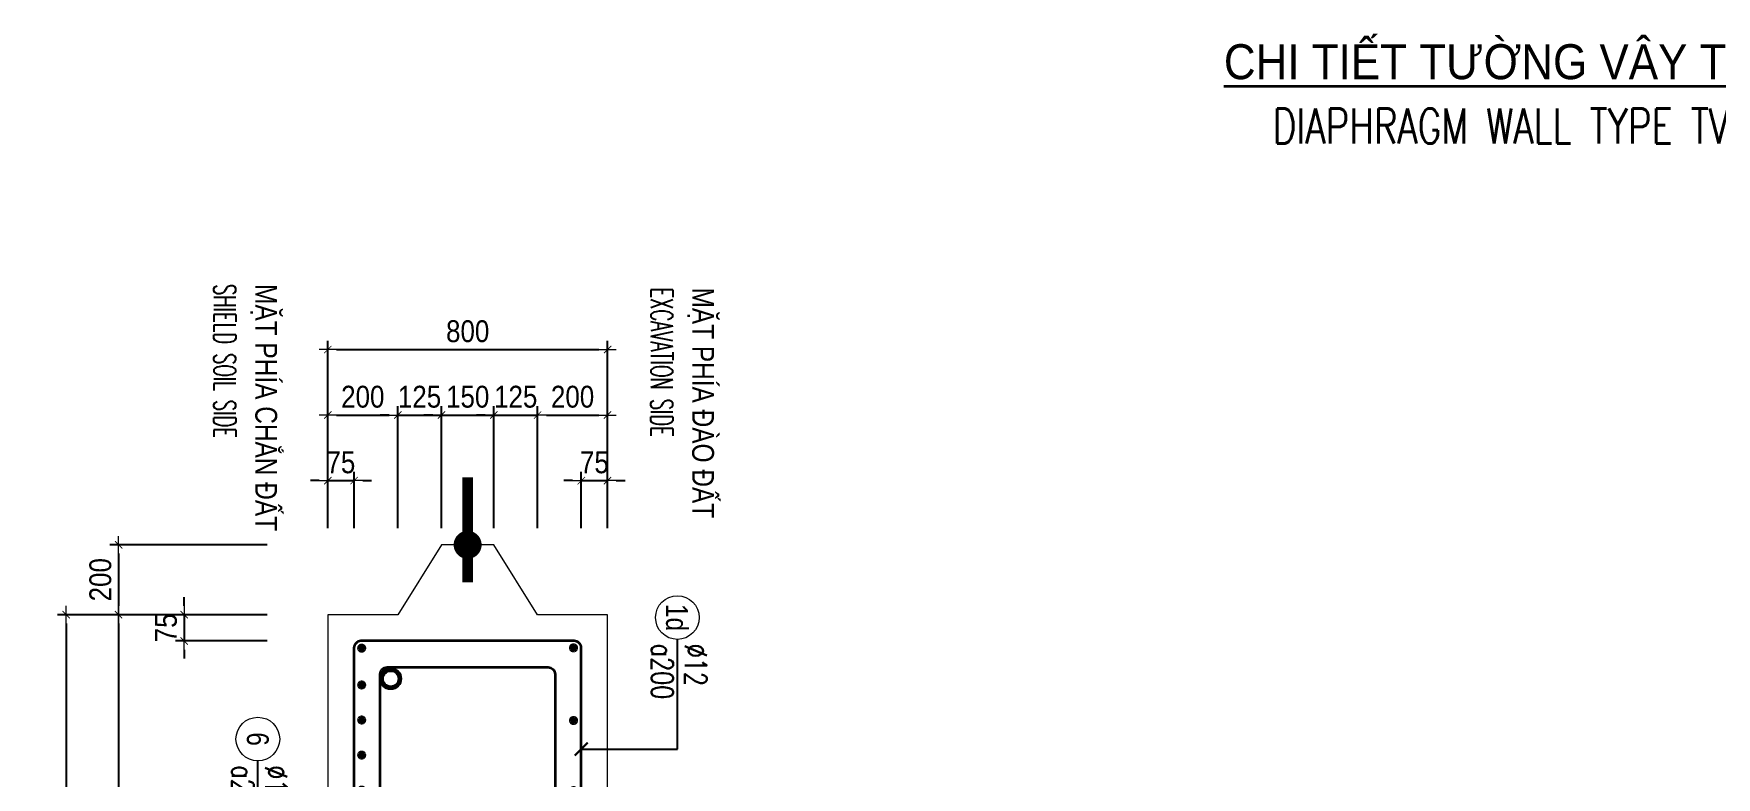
# Model space of a CAD drawing. Header units: millimetres. Extents: x -642477 to 1168880, y -27982 to 330379.
# Drawn here: x 885706 to 900143, y 97172 to 103552 of the extents above; entities that cross this region are included whole.
import ezdxf
from ezdxf.enums import TextEntityAlignment as Align

# ---------------------------------------------------------------- set-up
doc = ezdxf.new("R2010")
doc.units = ezdxf.units.MM
doc.layers.get('0').update_dxf_attribs({"lineweight": 20})
doc.layers.get('Defpoints').update_dxf_attribs({"color": 151, "lineweight": 9})
for name, color, linetype, lineweight in [('NDC_S_DIAPHGRAM WALL', 3, 'Continuous', 20), ('NDC_S_DIM', 1, 'Continuous', 15), ('NDC_S_ENG TITLE', 3, 'Continuous', 20), ('NDC_S_HATCH MATERIAL', 8, 'Continuous', 13), ('NDC_S_LEADER', 1, 'Continuous', 15), ('NDC_S_LEVEL TEXT', 7, 'Continuous', 20), ('NDC_S_REBAR', 4, 'Continuous', 35), ('NDC_S_VN TEXT', 7, 'Continuous', 20), ('NDC_S_VN TITLE', 6, 'Continuous', 35)]:
    doc.layers.add(name, color=color, linetype=linetype, lineweight=lineweight)
doc.layers.add('NDC_S_REBAR DES.', color=2, linetype='Continuous')
doc.styles.add('ARIAL', font='arial.ttf', dxfattribs={"width": 0.8})
doc.styles.add('NDC_ARIAL', font='arial.ttf', dxfattribs={"width": 0.85})
doc.styles.add('NDC_DIM', font='', dxfattribs={"width": 0.75})
doc.styles.add('NDC_EN TXT', font='romans.shx', dxfattribs={"width": 0.8})
doc.styles.get('NDC_DIM').set_extended_font_data('Dotum')
doc.dimstyles.new('A1-NDC-1-25 (x3)', dxfattribs={"dimscale": 75, "dimtxt": 2.5, "dimasz": 1, "dimexe": 1, "dimexo": 0, "dimgap": 0.8, "dimtad": 1, "dimdec": 0, "dimlfac": 0.333333, "dimdsep": 46, "dimtxsty": 'NDC_ARIAL', "dimblk": 'DIMMARK', "dimcen": 49999.938995, "dimdle": 1.5, "dimclrd": 1, "dimclre": 1, "dimclrt": 3, "dimadec": 0, "dimazin": 0, "dimtfac": 1, "dimtdec": 0, "dimtix": 1, "dimtmove": 2, "dimatfit": 3, "dimfxl": 1, "dimarcsym": 0})
doc.dimstyles.new('NDC_dim_25', dxfattribs={"dimscale": 25, "dimtxt": 2.2, "dimasz": 1.5, "dimexe": 1.5, "dimexo": 2.5, "dimgap": 1, "dimtad": 1, "dimdec": 0, "dimzin": 0, "dimdsep": 46, "dimtxsty": 'NDC_DIM', "dimblk": 'DIMMARK', "dimcen": 0.09, "dimdle": 1.2, "dimclrd": 1, "dimclre": 1, "dimclrt": 3, "dimadec": 0, "dimazin": 0, "dimtfac": 1, "dimtdec": 0, "dimtix": 1, "dimtofl": 0, "dimtmove": 0, "dimatfit": 3, "dimfxl": 6, "dimfxlon": 1, "dimtolj": 1, "dimtzin": 0, "dimarcsym": 0})

# ---------------------------------------------------------------- blocks, each defined once
blk = doc.blocks.new('DIMMARK')
at = {"layer": 'NDC_S_DIM', "color": 1}
blk.add_line((-1.5, 0), (1, 0), dxfattribs=at)
at = {"layer": 'NDC_S_DIM', "color": 2, "const_width": 0.1}
blk.add_lwpolyline([(-0.42, -0.42), (0.42, 0.42)], dxfattribs=at)
blk = doc.blocks.new('Ong sieu am')
at = {"layer": 'NDC_S_HATCH MATERIAL'}
h = blk.add_hatch(dxfattribs=at)
h.set_pattern_fill('ANSI31', color=256, scale=20)
h.set_pattern_definition([(45, (0, 0), (-1.76776695, 1.76776695), [])])
h.paths.add_polyline_path([(-7119.3, 51158.9, 1), (-7179.3, 51158.9, 1)])
h.paths.add_polyline_path([(-7171.3, 51158.9, -1), (-7127.3, 51158.9, -1)], flags=16)
at = {"layer": 'NDC_S_REBAR DES.'}
for radius in [30, 22]:
    blk.add_circle((-7149.3, 51158.9), radius, dxfattribs=at)
blk = doc.blocks.new('*U367')
blk.add_circle((-2.5, 0), 2.5)
at = {"layer": 'NDC_S_VN TEXT', "color": 3, "style": 'NDC_EN TXT', "width": 0.75}
for tag, p in [('DK1', (0.5, 0.85)), ('KC1', (0.5, -2.97))]:
    blk.add_attdef(tag, p, '', height=2.5, dxfattribs=at)
at = {"layer": 'NDC_S_VN TEXT', "color": 7, "style": 'ARIAL', "width": 0.8}
blk.add_attdef('SH2', text='', height=2.5, dxfattribs=at).set_placement((-2.5, 0), align=Align.MIDDLE)
blk = doc.blocks.new('kata_block_THEP')
at = {"layer": 'NDC_S_REBAR', "color": 0}
for p, q in [((-0.5, 0), (0.5, 0)), ((-0.35, 0.35), (0.35, -0.35)), ((0.35, 0.35), (-0.35, -0.35)), ((0, 0.5), (0, -0.5))]:
    blk.add_line(p, q, dxfattribs=at)
at = {"layer": 'NDC_S_REBAR', "color": 0, "const_width": 0.0833}
blk.add_lwpolyline([(-0.5, 0, 1), (0.5, 0, 1), (-0.5, 0, 1)], format="xyb", dxfattribs=at)
blk = doc.blocks.new('*U2686')
at = {"layer": 'NDC_S_REBAR', "ltscale": 80, "xscale": 72, "yscale": 72, "zscale": 72}
blk.add_blockref('kata_block_THEP', (0, 0), dxfattribs=at)
blk = doc.blocks.new('*U2687')
at = {"layer": 'NDC_S_LEVEL TEXT', "color": 0, "linetype": 'ByBlock', "lineweight": -2, "transparency": 16777216}
for p in [(0, 0), (600.9, 0), (1201.8, 0), (1802.7, 0), (2403.6, 0), (3004.5, 0), (3605.4, 0), (4206.3, 0), (4807.2, 0), (5408.1, 0), (6009, 0), (6609.9, 0), (7210.8, 0), (7811.7, 0), (8412.6, 0), (9013.5, 0), (9614.4, 0)]:
    blk.add_blockref('*U2686', p, dxfattribs=at)
blk = doc.blocks.new('*U2690')
at = {"layer": 'NDC_S_REBAR', "ltscale": 80, "xscale": 72, "yscale": 72, "zscale": 72}
blk.add_blockref('kata_block_THEP', (0, 0), dxfattribs=at)
blk = doc.blocks.new('*U2691')
at = {"layer": 'NDC_S_LEVEL TEXT', "color": 0, "linetype": 'ByBlock', "lineweight": -2, "transparency": 16777216}
for p in [(0, 0), (300.6, 0), (601.2, 0), (901.8, 0), (1202.4, 0), (1503, 0), (1803.6, 0), (2104.2, 0), (2404.8, 0), (2705.4, 0), (3006, 0), (3306.6, 0), (3607.2, 0), (3907.8, 0), (4208.4, 0), (4509, 0), (4809.6, 0), (5110.2, 0), (5410.8, 0), (5711.4, 0), (6012, 0), (6312.6, 0), (6613.2, 0), (6913.8, 0), (7214.4, 0), (7515, 0), (7815.6, 0), (8116.2, 0), (8416.8, 0), (8717.4, 0), (9018, 0), (9318.6, 0), (9619.2, 0), (9919.8, 0)]:
    blk.add_blockref('*U2690', p, dxfattribs=at)
blk = doc.blocks.new('*D2740')
at = {"layer": 'Defpoints', "color": 0, "ltscale": 100, "transparency": 16777216}
for p in [(887710, 98567), (886997, 98342), (887710, 98342)]:
    blk.add_point(p, dxfattribs=at)
at = {"layer": 'NDC_S_DIM', "color": 1, "lineweight": -2, "ltscale": 100, "transparency": 16777216}
for p, q in [((886997, 98642), (886997, 98717)), ((887710, 98567), (886922, 98567)), ((886997, 98567), (886997, 98342)), ((887710, 98342), (886922, 98342)), ((886997, 98267), (886997, 98192))]:
    blk.add_line(p, q, dxfattribs=at)
at = {"layer": 'NDC_S_DIM', "color": 1, "lineweight": -2, "ltscale": 100, "transparency": 16777216, "xscale": 75, "yscale": 75, "zscale": 75}
for p, rotation in [((886997, 98567), 270), ((886997, 98342), 90)]:
    blk.add_blockref('DIMMARK', p, dxfattribs=dict(at, rotation=rotation))
at = {"layer": 'NDC_S_DIM', "color": 3, "ltscale": 100, "transparency": 16777216, "insert": (886842, 98454), "char_height": 187.5, "attachment_point": 5, "rotation": 90, "style": 'NDC_ARIAL'}
blk.add_mtext('75', dxfattribs=at)
blk = doc.blocks.new('*D2742')
at = {"layer": 'Defpoints', "color": 0, "ltscale": 100, "transparency": 16777216}
for p in [(887710, 99167), (886435, 98567), (887710, 98567)]:
    blk.add_point(p, dxfattribs=at)
at = {"layer": 'NDC_S_DIM', "color": 1, "lineweight": -2, "ltscale": 100, "transparency": 16777216}
for p, q in [((887710, 99167), (886360, 99167)), ((886435, 99092), (886435, 98642)), ((887710, 98567), (886360, 98567))]:
    blk.add_line(p, q, dxfattribs=at)
at = {"layer": 'NDC_S_DIM', "color": 1, "lineweight": -2, "ltscale": 100, "transparency": 16777216, "xscale": 75, "yscale": 75, "zscale": 75}
for p, rotation in [((886435, 99167), 90), ((886435, 98567), 270)]:
    blk.add_blockref('DIMMARK', p, dxfattribs=dict(at, rotation=rotation))
at = {"layer": 'NDC_S_DIM', "color": 3, "ltscale": 100, "transparency": 16777216, "insert": (886279, 98867), "char_height": 187.5, "attachment_point": 5, "rotation": 90, "style": 'NDC_ARIAL'}
blk.add_mtext('200', dxfattribs=at)
blk = doc.blocks.new('*D2743')
at = {"layer": 'Defpoints', "color": 0, "ltscale": 100, "transparency": 16777216}
for p in [(887710, 98567), (886435, 87767), (887710, 87767)]:
    blk.add_point(p, dxfattribs=at)
at = {"layer": 'NDC_S_DIM', "color": 1, "lineweight": -2, "ltscale": 100, "transparency": 16777216}
for p, q in [((887710, 98567), (886360, 98567)), ((886435, 98492), (886435, 87842)), ((887710, 87767), (886360, 87767))]:
    blk.add_line(p, q, dxfattribs=at)
at = {"layer": 'NDC_S_DIM', "color": 1, "lineweight": -2, "ltscale": 100, "transparency": 16777216, "xscale": 75, "yscale": 75, "zscale": 75}
for p, rotation in [((886435, 98567), 90), ((886435, 87767), 270)]:
    blk.add_blockref('DIMMARK', p, dxfattribs=dict(at, rotation=rotation))
at = {"layer": 'NDC_S_DIM', "color": 3, "ltscale": 100, "transparency": 16777216, "insert": (886279, 93167), "char_height": 187.5, "attachment_point": 5, "rotation": 90, "style": 'NDC_ARIAL'}
blk.add_mtext('3600', dxfattribs=at)
blk = doc.blocks.new('*D2744')
at = {"layer": 'Defpoints', "color": 0, "ltscale": 100, "transparency": 16777216}
for p in [(887710, 98567), (885985, 87767), (887710, 87767)]:
    blk.add_point(p, dxfattribs=at)
at = {"layer": 'NDC_S_DIM', "color": 1, "lineweight": -2, "ltscale": 100, "transparency": 16777216}
for p, q in [((887710, 98567), (885910, 98567)), ((885985, 98492), (885985, 87842)), ((887710, 87767), (885910, 87767))]:
    blk.add_line(p, q, dxfattribs=at)
at = {"layer": 'NDC_S_DIM', "color": 1, "lineweight": -2, "ltscale": 100, "transparency": 16777216, "xscale": 75, "yscale": 75, "zscale": 75}
for p, rotation in [((885985, 98567), 90), ((885985, 87767), 270)]:
    blk.add_blockref('DIMMARK', p, dxfattribs=dict(at, rotation=rotation))
at = {"layer": 'NDC_S_DIM', "color": 3, "ltscale": 100, "transparency": 16777216, "insert": (885829, 93167), "char_height": 187.5, "attachment_point": 5, "rotation": 90, "style": 'NDC_ARIAL'}
blk.add_mtext('3600', dxfattribs=at)
blk = doc.blocks.new('*D2745')
at = {"layer": 'Defpoints', "color": 0, "ltscale": 100, "transparency": 16777216}
for p in [(888830, 100280), (888230, 99308), (888830, 99308)]:
    blk.add_point(p, dxfattribs=at)
at = {"layer": 'NDC_S_DIM', "color": 1, "lineweight": -2, "ltscale": 100, "transparency": 16777216}
for p, q in [((888230, 99308), (888230, 100355)), ((888830, 99308), (888830, 100355)), ((888305, 100280), (888755, 100280))]:
    blk.add_line(p, q, dxfattribs=at)
at = {"layer": 'NDC_S_DIM', "color": 1, "lineweight": -2, "ltscale": 100, "transparency": 16777216, "xscale": 75, "yscale": 75, "zscale": 75, "rotation": 180}
blk.add_blockref('DIMMARK', (888230, 100280), dxfattribs=at)
at = {"layer": 'NDC_S_DIM', "color": 1, "lineweight": -2, "ltscale": 100, "transparency": 16777216, "xscale": 75, "yscale": 75, "zscale": 75}
blk.add_blockref('DIMMARK', (888830, 100280), dxfattribs=at)
at = {"layer": 'NDC_S_DIM', "color": 3, "ltscale": 100, "transparency": 16777216, "insert": (888530, 100436), "char_height": 187.5, "attachment_point": 5, "style": 'NDC_ARIAL'}
blk.add_mtext('200', dxfattribs=at)
blk = doc.blocks.new('*D2746')
at = {"layer": 'Defpoints', "color": 0, "ltscale": 100, "transparency": 16777216}
for p in [(889205, 100280), (888830, 99308), (889205, 99308)]:
    blk.add_point(p, dxfattribs=at)
at = {"layer": 'NDC_S_DIM', "color": 1, "lineweight": -2, "ltscale": 100, "transparency": 16777216}
for p, q in [((888830, 99308), (888830, 100355)), ((889205, 99308), (889205, 100355)), ((888755, 100280), (888680, 100280)), ((888830, 100280), (889205, 100280)), ((889280, 100280), (889355, 100280))]:
    blk.add_line(p, q, dxfattribs=at)
at = {"layer": 'NDC_S_DIM', "color": 1, "lineweight": -2, "ltscale": 100, "transparency": 16777216, "xscale": 75, "yscale": 75, "zscale": 75}
blk.add_blockref('DIMMARK', (888830, 100280), dxfattribs=at)
at = {"layer": 'NDC_S_DIM', "color": 1, "lineweight": -2, "ltscale": 100, "transparency": 16777216, "xscale": 75, "yscale": 75, "zscale": 75, "rotation": 180}
blk.add_blockref('DIMMARK', (889205, 100280), dxfattribs=at)
at = {"layer": 'NDC_S_DIM', "color": 3, "ltscale": 100, "transparency": 16777216, "insert": (889017, 100436), "char_height": 187.5, "attachment_point": 5, "style": 'NDC_ARIAL'}
blk.add_mtext('125', dxfattribs=at)
blk = doc.blocks.new('*D2747')
at = {"layer": 'Defpoints', "color": 0, "ltscale": 100, "transparency": 16777216}
for p in [(889655, 100280), (889205, 99308), (889655, 99308)]:
    blk.add_point(p, dxfattribs=at)
at = {"layer": 'NDC_S_DIM', "color": 1, "lineweight": -2, "ltscale": 100, "transparency": 16777216}
for p, q in [((889205, 99308), (889205, 100355)), ((889655, 99308), (889655, 100355)), ((889130, 100280), (889055, 100280)), ((889205, 100280), (889655, 100280)), ((889730, 100280), (889805, 100280))]:
    blk.add_line(p, q, dxfattribs=at)
at = {"layer": 'NDC_S_DIM', "color": 1, "lineweight": -2, "ltscale": 100, "transparency": 16777216, "xscale": 75, "yscale": 75, "zscale": 75}
blk.add_blockref('DIMMARK', (889205, 100280), dxfattribs=at)
at = {"layer": 'NDC_S_DIM', "color": 1, "lineweight": -2, "ltscale": 100, "transparency": 16777216, "xscale": 75, "yscale": 75, "zscale": 75, "rotation": 180}
blk.add_blockref('DIMMARK', (889655, 100280), dxfattribs=at)
at = {"layer": 'NDC_S_DIM', "color": 3, "ltscale": 100, "transparency": 16777216, "insert": (889430, 100436), "char_height": 187.5, "attachment_point": 5, "style": 'NDC_ARIAL'}
blk.add_mtext('150', dxfattribs=at)
blk = doc.blocks.new('*D2748')
at = {"layer": 'Defpoints', "color": 0, "ltscale": 100, "transparency": 16777216}
for p in [(890030, 100280), (889655, 99308), (890030, 99308)]:
    blk.add_point(p, dxfattribs=at)
at = {"layer": 'NDC_S_DIM', "color": 1, "lineweight": -2, "ltscale": 100, "transparency": 16777216}
for p, q in [((889655, 99308), (889655, 100355)), ((890030, 99308), (890030, 100355)), ((889580, 100280), (889505, 100280)), ((889655, 100280), (890030, 100280)), ((890105, 100280), (890180, 100280))]:
    blk.add_line(p, q, dxfattribs=at)
at = {"layer": 'NDC_S_DIM', "color": 1, "lineweight": -2, "ltscale": 100, "transparency": 16777216, "xscale": 75, "yscale": 75, "zscale": 75}
blk.add_blockref('DIMMARK', (889655, 100280), dxfattribs=at)
at = {"layer": 'NDC_S_DIM', "color": 1, "lineweight": -2, "ltscale": 100, "transparency": 16777216, "xscale": 75, "yscale": 75, "zscale": 75, "rotation": 180}
blk.add_blockref('DIMMARK', (890030, 100280), dxfattribs=at)
at = {"layer": 'NDC_S_DIM', "color": 3, "ltscale": 100, "transparency": 16777216, "insert": (889842, 100436), "char_height": 187.5, "attachment_point": 5, "style": 'NDC_ARIAL'}
blk.add_mtext('125', dxfattribs=at)
blk = doc.blocks.new('*D2749')
at = {"layer": 'Defpoints', "color": 0, "ltscale": 100, "transparency": 16777216}
for p in [(890630, 100280), (890030, 99308), (890630, 99308)]:
    blk.add_point(p, dxfattribs=at)
at = {"layer": 'NDC_S_DIM', "color": 1, "lineweight": -2, "ltscale": 100, "transparency": 16777216}
for p, q in [((890030, 99308), (890030, 100355)), ((890630, 99308), (890630, 100355)), ((890105, 100280), (890555, 100280))]:
    blk.add_line(p, q, dxfattribs=at)
at = {"layer": 'NDC_S_DIM', "color": 1, "lineweight": -2, "ltscale": 100, "transparency": 16777216, "xscale": 75, "yscale": 75, "zscale": 75, "rotation": 180}
blk.add_blockref('DIMMARK', (890030, 100280), dxfattribs=at)
at = {"layer": 'NDC_S_DIM', "color": 1, "lineweight": -2, "ltscale": 100, "transparency": 16777216, "xscale": 75, "yscale": 75, "zscale": 75}
blk.add_blockref('DIMMARK', (890630, 100280), dxfattribs=at)
at = {"layer": 'NDC_S_DIM', "color": 3, "ltscale": 100, "transparency": 16777216, "insert": (890330, 100436), "char_height": 187.5, "attachment_point": 5, "style": 'NDC_ARIAL'}
blk.add_mtext('200', dxfattribs=at)
blk = doc.blocks.new('*D2750')
at = {"layer": 'Defpoints', "color": 0, "ltscale": 100, "transparency": 16777216}
for p in [(890630, 100842), (888230, 99308), (890630, 99308)]:
    blk.add_point(p, dxfattribs=at)
at = {"layer": 'NDC_S_DIM', "color": 1, "lineweight": -2, "ltscale": 100, "transparency": 16777216}
for p, q in [((888230, 99308), (888230, 100917)), ((888305, 100842), (890555, 100842)), ((890630, 99308), (890630, 100917))]:
    blk.add_line(p, q, dxfattribs=at)
at = {"layer": 'NDC_S_DIM', "color": 1, "lineweight": -2, "ltscale": 100, "transparency": 16777216, "xscale": 75, "yscale": 75, "zscale": 75, "rotation": 180}
blk.add_blockref('DIMMARK', (888230, 100842), dxfattribs=at)
at = {"layer": 'NDC_S_DIM', "color": 1, "lineweight": -2, "ltscale": 100, "transparency": 16777216, "xscale": 75, "yscale": 75, "zscale": 75}
blk.add_blockref('DIMMARK', (890630, 100842), dxfattribs=at)
at = {"layer": 'NDC_S_DIM', "color": 3, "ltscale": 100, "transparency": 16777216, "insert": (889430, 100998), "char_height": 187.5, "attachment_point": 5, "style": 'NDC_ARIAL'}
blk.add_mtext('800', dxfattribs=at)
blk = doc.blocks.new('*D2751')
at = {"layer": 'Defpoints', "color": 0, "ltscale": 100, "transparency": 16777216}
for p in [(888455, 99717), (888230, 99308), (888455, 99308)]:
    blk.add_point(p, dxfattribs=at)
at = {"layer": 'NDC_S_DIM', "color": 1, "lineweight": -2, "ltscale": 100, "transparency": 16777216}
for p, q in [((888230, 99308), (888230, 99792)), ((888455, 99308), (888455, 99792)), ((888155, 99717), (888080, 99717)), ((888230, 99717), (888455, 99717)), ((888530, 99717), (888605, 99717))]:
    blk.add_line(p, q, dxfattribs=at)
at = {"layer": 'NDC_S_DIM', "color": 1, "lineweight": -2, "ltscale": 100, "transparency": 16777216, "xscale": 75, "yscale": 75, "zscale": 75}
blk.add_blockref('DIMMARK', (888230, 99717), dxfattribs=at)
at = {"layer": 'NDC_S_DIM', "color": 1, "lineweight": -2, "ltscale": 100, "transparency": 16777216, "xscale": 75, "yscale": 75, "zscale": 75, "rotation": 180}
blk.add_blockref('DIMMARK', (888455, 99717), dxfattribs=at)
at = {"layer": 'NDC_S_DIM', "color": 3, "ltscale": 100, "transparency": 16777216, "insert": (888342, 99873), "char_height": 187.5, "attachment_point": 5, "style": 'NDC_ARIAL'}
blk.add_mtext('75', dxfattribs=at)
blk = doc.blocks.new('*D2752')
at = {"layer": 'Defpoints', "color": 0, "ltscale": 100, "transparency": 16777216}
for p in [(890630, 99717), (890405, 99308), (890630, 99308)]:
    blk.add_point(p, dxfattribs=at)
at = {"layer": 'NDC_S_DIM', "color": 1, "lineweight": -2, "ltscale": 100, "transparency": 16777216}
for p, q in [((890405, 99308), (890405, 99792)), ((890630, 99308), (890630, 99792)), ((890330, 99717), (890255, 99717)), ((890405, 99717), (890630, 99717)), ((890705, 99717), (890780, 99717))]:
    blk.add_line(p, q, dxfattribs=at)
at = {"layer": 'NDC_S_DIM', "color": 1, "lineweight": -2, "ltscale": 100, "transparency": 16777216, "xscale": 75, "yscale": 75, "zscale": 75}
blk.add_blockref('DIMMARK', (890405, 99717), dxfattribs=at)
at = {"layer": 'NDC_S_DIM', "color": 1, "lineweight": -2, "ltscale": 100, "transparency": 16777216, "xscale": 75, "yscale": 75, "zscale": 75, "rotation": 180}
blk.add_blockref('DIMMARK', (890630, 99717), dxfattribs=at)
at = {"layer": 'NDC_S_DIM', "color": 3, "ltscale": 100, "transparency": 16777216, "insert": (890517, 99873), "char_height": 187.5, "attachment_point": 5, "style": 'NDC_ARIAL'}
blk.add_mtext('75', dxfattribs=at)
blk = doc.blocks.new('*D2739')
at = {"layer": 'Defpoints', "color": 0, "ltscale": 100, "transparency": 16777216}
for p in [(890630, 98567), (890986, 90373), (890630, 90167), (890630, 90167), (896630, 90167)]:
    blk.add_point(p, dxfattribs=at)
at = {"layer": 'NDC_S_DIM', "color": 1, "lineweight": -2, "ltscale": 100, "transparency": 16777216}
blk.add_arc((890630, 90167), 412, 10.4395, 79.5605, dxfattribs=at)
at = {"layer": 'NDC_S_DIM', "color": 1, "lineweight": -2, "ltscale": 100, "transparency": 16777216, "xscale": 75, "yscale": 75, "zscale": 75}
for p, rotation in [((890630, 90579), 174.780261228515), ((891042, 90167), 275.2197384819801)]:
    blk.add_blockref('DIMMARK', p, dxfattribs=dict(at, rotation=rotation))
at = {"layer": 'NDC_S_DIM', "color": 3, "ltscale": 100, "transparency": 16777216, "insert": (891031, 90568), "char_height": 187.5, "attachment_point": 5, "rotation": 315, "style": 'NDC_ARIAL'}
blk.add_mtext('90°', dxfattribs=at)

msp = doc.modelspace()

# ---------------------------------------------------------------- linework, layer by layer
at = {"layer": 'NDC_S_DIAPHGRAM WALL', "ltscale": 50, "const_width": 90}
msp.add_lwpolyline([(889429.5, 98844.5), (889429.5, 99744.5)], dxfattribs=at)
at = {"layer": 'NDC_S_DIAPHGRAM WALL', "ltscale": 50, "const_width": 120}
msp.add_lwpolyline([(889429.5, 99106.5, -1), (889429.5, 99226.5, -1)], format="xyb", close=True, dxfattribs=at)
at = {"layer": 'NDC_S_DIAPHGRAM WALL', "ltscale": 0.01}
msp.add_lwpolyline([(890629.5, 98566.5), (890029.5, 98566.5), (889654.5, 99166.5), (889204.5, 99166.5), (888829.5, 98566.5), (888229.5, 98566.5)], dxfattribs=at)
msp.add_lwpolyline([(888229.5, 98566.5), (888229.5, 87766.5), (896629.5, 87766.5), (896629.5, 88366.5), (896029.5, 88741.5), (896029.5, 89191.5), (896629.5, 89566.5), (896629.5, 90166.5), (890629.5, 90166.5), (890629.5, 98566.5), (890029.5, 98566.5), (889654.5, 99166.5), (889204.5, 99166.5), (888829.5, 98566.5)], close=True, dxfattribs=at)
at = {"layer": 'NDC_S_REBAR'}
for points in [[(890404.5, 98281.5, 0.4142136), (890344.5, 98341.5), (888514.5, 98341.5, 0.4142136), (888454.5, 98281.5), (888454.5, 98281.5), (888454.5, 88051.5, 0.4142136), (888514.5, 87991.5), (890344.5, 87991.5, 0.4142136), (890404.5, 88051.5)], [(890179.5, 98056.5), (890179.5, 88276.5, -0.4142136), (890119.5, 88216.5), (888739.5, 88216.5, -0.4142136), (888679.5, 88276.5), (888679.5, 98056.5, -0.4142136), (888739.5, 98116.5), (890119.5, 98116.5, -0.4142136)]]:
    msp.add_lwpolyline(points, format="xyb", close=True, dxfattribs=at)

# ---------------------------------------------------------------- block references
at = {"layer": 'NDC_S_DIM', "ltscale": 80, "xscale": 75, "yscale": 75, "zscale": 75, "rotation": 270}
for p, values in [((891229.5, 98355.1), {'SH2': '1d', 'DK1': '%%c12', 'KC1': 'a200'}), ((887629.5, 97312.3), {'SH2': '6', 'DK1': '%%C18', 'KC1': 'a2000'})]:
    msp.add_blockref('*U367', p, dxfattribs=at).add_auto_attribs(values)
at = {"layer": 'NDC_S_LEADER', "xscale": 3, "yscale": 3, "zscale": 3, "rotation": 270}
msp.add_blockref('Ong sieu am', (735292.9, 76569.7), dxfattribs=at)
at = {"layer": 'NDC_S_LEVEL TEXT', "extrusion": (0, 0, -1), "xscale": -1, "zscale": -1, "rotation": 270}
msp.add_blockref('*U2691', (-888520.5, 88044.3), dxfattribs=at)
at = {"layer": 'NDC_S_LEVEL TEXT', "xscale": -1, "rotation": 270}
msp.add_blockref('*U2687', (890338.5, 88044.3), dxfattribs=at)
at = {"layer": 'NDC_S_REBAR', "ltscale": 80, "xscale": 72.00000000000001, "yscale": 72.00000000000001, "zscale": 72.00000000000001, "rotation": 180}
for p in [(890338.5, 98282.1), (888520.5, 98279.8)]:
    msp.add_blockref('kata_block_THEP', p, dxfattribs=at)

# ---------------------------------------------------------------- texts
at = {"layer": 'NDC_S_ENG TITLE', "style": 'NDC_EN TXT', "width": 0.75}
msp.add_text('DIAPHRAGM WALL TYPE TV7 (Q: 01)', height=300, dxfattribs=at).set_placement((899028.1, 102738.2), align=Align.MIDDLE)
at = {"layer": 'NDC_S_ENG TITLE', "style": 'NDC_EN TXT', "width": 0.6}
for s, p in [('SHIELD SOIL SIDE', (887346.6, 101403.1)), ('EXCAVATION SIDE', (891095.1, 101374))]:
    msp.add_text(s, height=187.5, rotation=270, dxfattribs=at).set_placement(p, align=Align.MIDDLE_LEFT)
at = {"layer": 'NDC_S_LEVEL TEXT', "style": 'NDC_ARIAL', "width": 0.8}
for s, p in [('MẶT PHÍA CHẮN ĐẤT', (887701.3, 101403.1)), ('MẶT PHÍA ĐÀO ĐẤT', (891449.8, 101374))]:
    msp.add_text(s, height=187.5, rotation=270, dxfattribs=at).set_placement(p, align=Align.MIDDLE_LEFT)
at = {"layer": 'NDC_S_VN TITLE', "style": 'NDC_ARIAL', "width": 0.9}
msp.add_text('%%UCHI TIẾT TƯỜNG VÂY TV7 (SL: 01)', height=300, dxfattribs=at).set_placement((899028.1, 103311.4), align=Align.MIDDLE)

# ---------------------------------------------------------------- dimensions: what is measured, and where the dimension line sits
at = {"layer": 'NDC_S_DIM', "ltscale": 100}
for base, p1, p2, picture, middle in [((890629.5, 100842.4), (888229.5, 99308.5), (890629.5, 99308.5), '*D2750', (889429.5, 100998.2)), ((888829.5, 100279.9), (888229.5, 99308.5), (888829.5, 99308.5), '*D2745', (888529.5, 100435.7)), ((889204.5, 100279.9), (888829.5, 99308.5), (889204.5, 99308.5), '*D2746', (889017, 100435.7)), ((889654.5, 100279.9), (889204.5, 99308.5), (889654.5, 99308.5), '*D2747', (889429.5, 100435.7)), ((890029.5, 100279.9), (889654.5, 99308.5), (890029.5, 99308.5), '*D2748', (889842, 100435.7)), ((890629.5, 100279.9), (890029.5, 99308.5), (890629.5, 99308.5), '*D2749', (890329.5, 100435.7)), ((888454.5, 99717.4), (888229.5, 99308.5), (888454.5, 99308.5), '*D2751', (888342, 99872.8)), ((890629.5, 99717.4), (890404.5, 99308.5), (890629.5, 99308.5), '*D2752', (890517, 99872.8))]:
    dim = msp.add_linear_dim(base=base, p1=p1, p2=p2, dimstyle='A1-NDC-1-25 (x3)', dxfattribs=at)
    dim.commit()
    dim.dimension.update_dxf_attribs({"geometry": picture, "text_midpoint": middle})
for base, p1, p2, picture, middle in [((886434.8, 98566.5), (887709.5, 99166.5), (887709.5, 98566.5), '*D2742', (886279.1, 98866.5)), ((885984.8, 87766.5), (887709.5, 98566.5), (887709.5, 87766.5), '*D2744', (885829, 93166.5)), ((886434.8, 87766.5), (887709.5, 98566.5), (887709.5, 87766.5), '*D2743', (886279, 93166.5)), ((886997.3, 98341.5), (887709.5, 98566.5), (887709.5, 98341.5), '*D2740', (886842, 98454))]:
    dim = msp.add_linear_dim(base=base, p1=p1, p2=p2, angle=270, dimstyle='A1-NDC-1-25 (x3)', dxfattribs=at)
    dim.commit()
    dim.dimension.update_dxf_attribs({"geometry": picture, "text_midpoint": middle})
dim = msp.add_angular_dim_2l(base=(890986.5, 90372.6), line1=((896629.5, 90166.5), (890629.5, 90166.5)), line2=((890629.5, 90166.5), (890629.5, 98566.5)), dimstyle='A1-NDC-1-25 (x3)', dxfattribs=at)
dim.commit()
dim.dimension.update_dxf_attribs({"geometry": '*D2739', "text_midpoint": (891031.1, 90568.1)})

# ---------------------------------------------------------------- leaders
at = {"layer": 'NDC_S_LEADER'}
for points in [[(890404.5, 97413.9), (891229.5, 97413.9), (891229.5, 98355.1)], [(888679.5, 96306.4), (887629.5, 96306.4), (887629.5, 97312.3)]]:
    msp.add_leader(points, dimstyle='NDC_dim_25', override={"dimasz": 4.5, "dimldrblk": 'ArchTick'}, dxfattribs=at)

doc.saveas('drawing.dxf')
